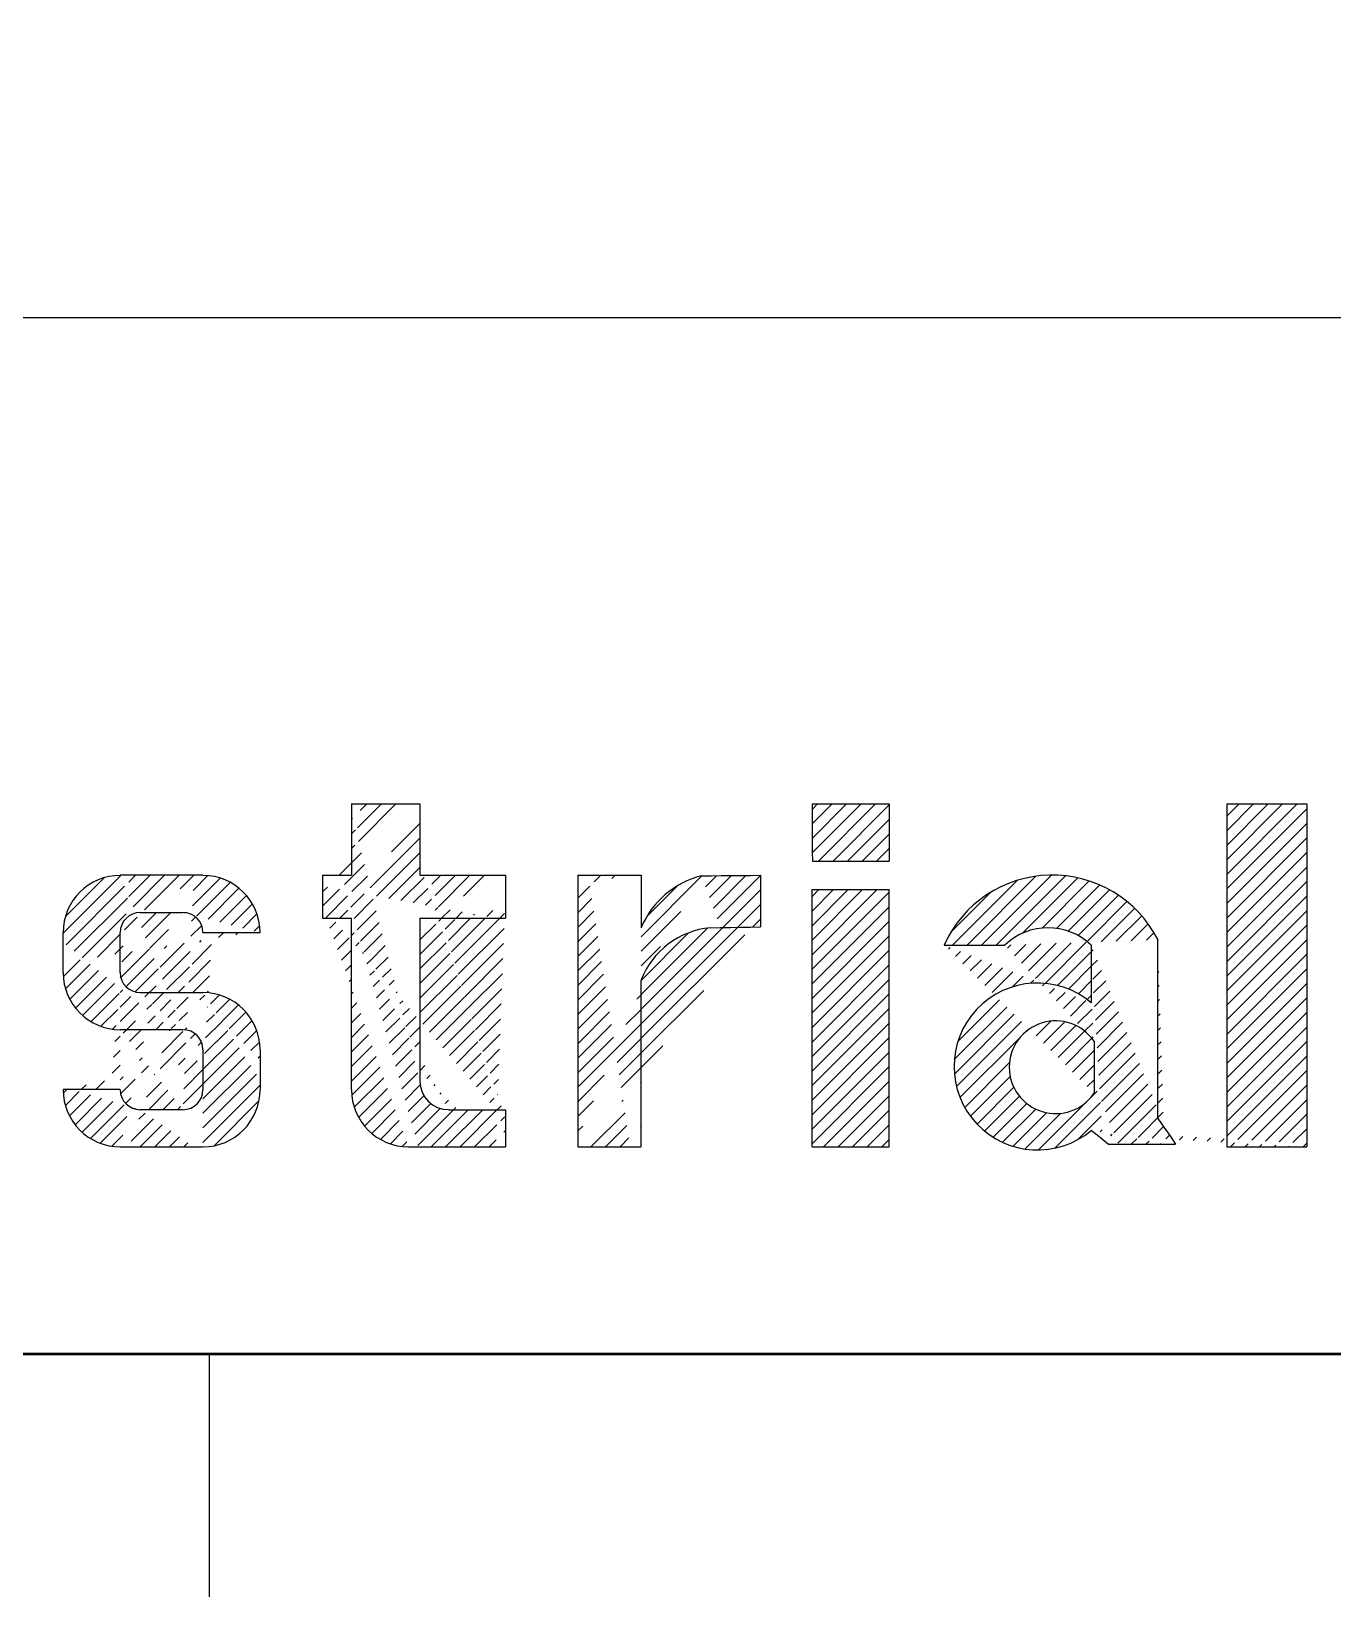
# Model space of a CAD drawing. Header units: millimetres. Extents: x 0 to 556, y 1 to 306.
# Drawn here: x 207.25 to 227.35, y 2.75 to 26.92 of the extents above; entities that cross this region are included whole.
import ezdxf
from ezdxf.enums import TextEntityAlignment as Align

# ---------------------------------------------------------------- set-up
doc = ezdxf.new("R2010")
doc.units = ezdxf.units.MM
doc.layers.add('LSIS LOGO', color=7, linetype='Continuous')
doc.layers.add('Sheet Line', color=3, linetype='Continuous')
doc.layers.add('Sheet Out Line', color=2, linetype='Continuous', lineweight=50)
doc.styles.add('WD_IEC', font='ISOCP2.shx', dxfattribs={"width": 1.1, "height": 2.4, "bigfont": 'whgtxt.shx'})
pattern_1 = [(45, (-164, -6.5), (-0.1122532, 0.1122532), [])]

# ---------------------------------------------------------------- blocks, each defined once
blk = doc.blocks.new('LSLOGO')
at = {"linetype": 'Continuous'}
h = blk.add_hatch(dxfattribs=at)
h.set_pattern_fill('ANSI31', color=256, scale=0.05, style=0)
h.set_pattern_definition(pattern_1)
edge = h.paths.add_edge_path()
edge.add_arc((49.696, 4.211), 0.441, 180, 270)
edge.add_line((48.198, 6.578), (48.198, 6.726))
edge.add_line((48.198, 6.432), (48.198, 6.578))
edge.add_line((48.198, 6.284), (48.198, 6.432))
edge.add_line((48.198, 6.138), (48.198, 6.284))
edge.add_line((48.198, 5.99), (48.198, 6.138))
edge.add_line((48.198, 5.844), (48.198, 5.99))
edge.add_line((48.198, 5.696), (48.198, 5.844))
edge.add_line((48.198, 5.549), (48.198, 5.696))
edge.add_line((48.198, 5.402), (48.198, 5.549))
edge.add_line((48.198, 5.255), (48.198, 5.402))
edge.add_line((48.198, 5.107), (48.198, 5.255))
edge.add_line((48.198, 4.961), (48.198, 5.107))
edge.add_line((48.198, 4.813), (48.198, 4.961))
edge.add_line((48.198, 4.667), (48.198, 4.813))
edge.add_line((48.198, 4.519), (48.198, 4.667))
edge.add_line((48.198, 4.373), (48.198, 4.519))
edge.add_line((48.198, 4.225), (48.198, 4.373))
edge.add_line((48.198, 4.079), (48.198, 4.225))
edge.add_arc((49.08, 4.078), 0.882, 180, 270)
edge.add_line((47.752, 6.891), (47.752, 6.726))
edge.add_line((47.752, 7.057), (47.752, 6.891))
edge.add_line((47.752, 7.221), (47.752, 7.057))
edge.add_line((47.752, 7.388), (47.752, 7.221))
edge.add_line((50.43, 6.726), (50.578, 6.726))
edge.add_line((50.284, 6.726), (50.43, 6.726))
edge.add_line((50.136, 6.726), (50.284, 6.726))
edge.add_line((49.99, 6.726), (50.136, 6.726))
edge.add_line((49.842, 6.726), (49.99, 6.726))
edge.add_line((49.696, 6.726), (49.842, 6.726))
edge.add_line((49.548, 6.726), (49.696, 6.726))
edge.add_line((49.402, 6.726), (49.548, 6.726))
edge.add_line((49.254, 6.726), (49.402, 6.726))
edge.add_line((50.43, 7.388), (50.578, 7.388))
edge.add_line((50.284, 7.388), (50.43, 7.388))
edge.add_line((50.136, 7.388), (50.284, 7.388))
edge.add_line((49.99, 7.388), (50.136, 7.388))
edge.add_line((49.842, 7.388), (49.99, 7.388))
edge.add_line((49.696, 7.388), (49.842, 7.388))
edge.add_line((49.548, 7.388), (49.696, 7.388))
edge.add_line((49.402, 7.388), (49.548, 7.388))
edge.add_line((49.254, 7.388), (49.402, 7.388))
edge.add_line((50.578, 3.34), (50.578, 3.196))
edge.add_line((50.578, 3.482), (50.578, 3.34))
edge.add_line((50.578, 3.625), (50.578, 3.482))
edge.add_line((50.578, 3.769), (50.578, 3.625))
edge.add_line((49.254, 7.545), (49.254, 7.388))
edge.add_line((49.254, 7.703), (49.254, 7.545))
edge.add_line((49.254, 7.86), (49.254, 7.703))
edge.add_line((49.254, 8.018), (49.254, 7.86))
edge.add_line((49.254, 8.176), (49.254, 8.018))
edge.add_line((49.254, 8.333), (49.254, 8.176))
edge.add_line((49.254, 8.491), (49.254, 8.333))
edge.add_line((48.049, 6.726), (48.198, 6.726))
edge.add_line((47.9, 6.726), (48.049, 6.726))
edge.add_line((47.752, 6.726), (47.9, 6.726))
edge.add_line((50.43, 3.769), (50.578, 3.769))
edge.add_line((50.284, 3.769), (50.43, 3.769))
edge.add_line((50.136, 3.769), (50.284, 3.769))
edge.add_line((49.99, 3.769), (50.136, 3.769))
edge.add_line((49.842, 3.769), (49.99, 3.769))
edge.add_line((49.696, 3.769), (49.842, 3.769))
edge.add_line((49.254, 4.359), (49.254, 4.211))
edge.add_line((49.254, 4.506), (49.254, 4.359))
edge.add_line((49.254, 4.654), (49.254, 4.506))
edge.add_line((49.254, 4.802), (49.254, 4.654))
edge.add_line((49.254, 4.95), (49.254, 4.802))
edge.add_line((49.254, 5.098), (49.254, 4.95))
edge.add_line((49.254, 5.247), (49.254, 5.098))
edge.add_line((49.254, 5.395), (49.254, 5.247))
edge.add_line((49.254, 5.542), (49.254, 5.395))
edge.add_line((49.254, 5.69), (49.254, 5.542))
edge.add_line((49.254, 5.838), (49.254, 5.69))
edge.add_line((49.254, 5.986), (49.254, 5.838))
edge.add_line((49.254, 6.133), (49.254, 5.986))
edge.add_line((49.254, 6.281), (49.254, 6.133))
edge.add_line((49.254, 6.429), (49.254, 6.281))
edge.add_line((49.254, 6.578), (49.254, 6.429))
edge.add_line((49.254, 6.726), (49.254, 6.578))
edge.add_line((50.578, 6.891), (50.578, 6.726))
edge.add_line((50.578, 7.057), (50.578, 6.891))
edge.add_line((50.578, 7.221), (50.578, 7.057))
edge.add_line((50.578, 7.388), (50.578, 7.221))
edge.add_line((50.429, 3.196), (50.578, 3.196))
edge.add_line((50.278, 3.196), (50.429, 3.196))
edge.add_line((50.129, 3.196), (50.278, 3.196))
edge.add_line((49.979, 3.196), (50.129, 3.196))
edge.add_line((49.829, 3.196), (49.979, 3.196))
edge.add_line((49.68, 3.196), (49.829, 3.196))
edge.add_line((49.53, 3.196), (49.68, 3.196))
edge.add_line((49.38, 3.196), (49.53, 3.196))
edge.add_line((49.23, 3.196), (49.38, 3.196))
edge.add_line((49.081, 3.196), (49.23, 3.196))
edge.add_line((48.049, 7.388), (48.198, 7.388))
edge.add_line((47.9, 7.388), (48.049, 7.388))
edge.add_line((47.752, 7.388), (47.9, 7.388))
edge.add_line((49.103, 8.491), (49.254, 8.491))
edge.add_line((48.953, 8.491), (49.103, 8.491))
edge.add_line((48.802, 8.491), (48.953, 8.491))
edge.add_line((48.65, 8.491), (48.802, 8.491))
edge.add_line((48.499, 8.491), (48.65, 8.491))
edge.add_line((48.349, 8.491), (48.499, 8.491))
edge.add_line((48.198, 8.491), (48.349, 8.491))
edge.add_line((48.198, 7.545), (48.198, 7.388))
edge.add_line((48.198, 7.703), (48.198, 7.545))
edge.add_line((48.198, 7.86), (48.198, 7.703))
edge.add_line((48.198, 8.018), (48.198, 7.86))
edge.add_line((48.198, 8.176), (48.198, 8.018))
edge.add_line((48.198, 8.333), (48.198, 8.176))
edge.add_line((48.198, 8.491), (48.198, 8.333))
h = blk.add_hatch(dxfattribs=at)
h.set_pattern_fill('ANSI31', color=256, scale=0.05, style=0)
h.set_pattern_definition(pattern_1)
h.paths.add_polyline_path([(56.354, 7.608), (56.502, 7.608), (56.502, 7.755), (56.502, 7.903), (56.502, 8.049), (56.502, 8.197), (56.502, 8.343), (56.502, 8.491), (56.354, 8.491), (56.205, 8.491), (56.056, 8.491), (55.907, 8.491), (55.758, 8.491), (55.608, 8.491), (55.461, 8.491), (55.311, 8.491), (55.311, 8.343), (55.311, 8.194), (55.311, 8.046), (55.311, 7.898), (55.311, 7.749), (55.317, 7.608), (55.466, 7.608), (55.614, 7.608), (55.762, 7.608), (55.91, 7.608), (56.059, 7.608), (56.207, 7.608)])
h = blk.add_hatch(dxfattribs=at)
h.set_pattern_fill('ANSI31', color=256, scale=0.05, style=0)
h.set_pattern_definition(pattern_1)
edge = h.paths.add_edge_path(flags=16)
edge.add_line((62.898, 3.196), (62.951, 3.25))
h.paths.add_polyline_path([(62.798, 3.196), (62.951, 3.196), (62.951, 3.338), (62.951, 3.482), (62.951, 3.625), (62.951, 3.768), (62.951, 3.911), (62.951, 4.055), (62.951, 4.197), (62.951, 4.34), (62.951, 4.484), (62.951, 4.627), (62.951, 4.77), (62.951, 4.913), (62.951, 5.055), (62.951, 5.199), (62.951, 5.342), (62.951, 5.486), (62.951, 5.628), (62.951, 5.772), (62.951, 5.914), (62.951, 6.057), (62.951, 6.201), (62.951, 6.345), (62.951, 6.487), (62.951, 6.63), (62.951, 6.774), (62.951, 6.916), (62.951, 7.06), (62.951, 7.203), (62.951, 7.345), (62.951, 7.489), (62.951, 7.632), (62.951, 7.775), (62.951, 7.918), (62.951, 8.062), (62.951, 8.204), (62.951, 8.347), (62.951, 8.491), (62.798, 8.491), (62.643, 8.491), (62.488, 8.491), (62.333, 8.491), (62.18, 8.491), (62.025, 8.491), (61.87, 8.491), (61.715, 8.491), (61.715, 8.347), (61.715, 8.204), (61.715, 8.062), (61.715, 7.918), (61.715, 7.775), (61.715, 7.632), (61.715, 7.489), (61.715, 7.345), (61.715, 7.203), (61.715, 7.06), (61.715, 6.916), (61.715, 6.774), (61.715, 6.63), (61.715, 6.487), (61.715, 6.345), (61.715, 6.201), (61.715, 6.057), (61.715, 5.914), (61.715, 5.772), (61.715, 5.628), (61.715, 5.486), (61.715, 5.342), (61.715, 5.199), (61.715, 5.055), (61.715, 4.913), (61.715, 4.77), (61.715, 4.627), (61.715, 4.484), (61.715, 4.34), (61.715, 4.197), (61.715, 4.055), (61.715, 3.911), (61.715, 3.768), (61.715, 3.625), (61.715, 3.482), (61.715, 3.338), (61.715, 3.196), (61.87, 3.196), (62.025, 3.196), (62.18, 3.196), (62.333, 3.196), (62.488, 3.196), (62.643, 3.196)])
edge = h.paths.add_edge_path()
edge.add_line((58.131, 6.311), (58.287, 6.311))
edge.add_line((57.974, 6.311), (58.131, 6.311))
edge.add_line((57.818, 6.311), (57.974, 6.311))
edge.add_line((57.662, 6.311), (57.818, 6.311))
edge.add_line((57.506, 6.311), (57.662, 6.311))
edge.add_line((57.351, 6.311), (57.506, 6.311))
edge.add_arc((59.022, 5.559), 1.833, 27.0284, 155.7724)
edge.add_arc((58.793, 4.436), 1.289, 49.8741, 310.1258)
edge.add_line((60.778, 3.235), (60.926, 3.235))
edge.add_line((60.63, 3.235), (60.778, 3.235))
edge.add_line((60.483, 3.235), (60.63, 3.235))
edge.add_line((60.335, 3.235), (60.483, 3.235))
edge.add_line((60.187, 3.235), (60.335, 3.235))
edge.add_line((60.039, 3.235), (60.187, 3.235))
edge.add_line((59.891, 3.235), (60.039, 3.235))
edge.add_line((59.666, 4.184), (59.666, 4.024))
edge.add_line((59.666, 4.345), (59.666, 4.184))
edge.add_line((59.666, 4.505), (59.666, 4.345))
edge.add_line((59.666, 4.665), (59.666, 4.505))
edge.add_line((59.666, 4.826), (59.666, 4.665))
edge.add_line((59.624, 5.569), (59.624, 5.421))
edge.add_line((59.624, 5.717), (59.624, 5.569))
edge.add_line((59.624, 5.866), (59.624, 5.717))
edge.add_line((59.624, 6.014), (59.624, 5.866))
edge.add_line((59.624, 6.163), (59.624, 6.014))
edge.add_line((59.624, 6.311), (59.624, 6.163))
edge.add_line((59.801, 3.307), (59.891, 3.235))
edge.add_line((59.713, 3.379), (59.801, 3.307))
edge.add_line((59.624, 3.451), (59.713, 3.379))
edge.add_line((62.898, 3.196), (62.951, 3.25))
edge.add_line((60.836, 3.369), (60.926, 3.235))
edge.add_line((60.744, 3.501), (60.836, 3.369))
edge.add_line((60.654, 3.634), (60.744, 3.501))
edge.add_line((60.654, 6.246), (60.654, 6.392))
edge.add_line((60.654, 6.101), (60.654, 6.246))
edge.add_line((60.654, 5.956), (60.654, 6.101))
edge.add_line((60.654, 5.811), (60.654, 5.956))
edge.add_line((60.654, 5.666), (60.654, 5.811))
edge.add_line((60.654, 5.521), (60.654, 5.666))
edge.add_line((60.654, 5.376), (60.654, 5.521))
edge.add_line((60.654, 5.23), (60.654, 5.376))
edge.add_line((60.654, 5.085), (60.654, 5.23))
edge.add_line((60.654, 4.94), (60.654, 5.085))
edge.add_line((60.654, 4.795), (60.654, 4.94))
edge.add_line((60.654, 4.65), (60.654, 4.795))
edge.add_line((60.654, 4.505), (60.654, 4.65))
edge.add_line((60.654, 4.36), (60.654, 4.505))
edge.add_line((60.654, 4.215), (60.654, 4.36))
edge.add_line((60.654, 4.069), (60.654, 4.215))
edge.add_line((60.654, 3.924), (60.654, 4.069))
edge.add_line((60.654, 3.779), (60.654, 3.924))
edge.add_line((60.654, 3.634), (60.654, 3.779))
edge.add_arc((58.955, 5.609), 0.969, 46.3966, 133.6037)
edge.add_arc((59.073, 4.425), 0.716, 34.0739, 325.9259)
h = blk.add_hatch(dxfattribs=at)
h.set_pattern_fill('ANSI31', color=256, scale=0.05, style=0)
h.set_pattern_definition(pattern_1)
edge = h.paths.add_edge_path()
edge.add_line((45.1, 3.769), (44.936, 3.769))
edge.add_line((45.265, 3.769), (45.1, 3.769))
edge.add_line((45.43, 3.769), (45.265, 3.769))
edge.add_line((45.594, 3.769), (45.43, 3.769))
edge.add_line((45.762, 3.196), (45.904, 3.196))
edge.add_line((45.62, 3.196), (45.762, 3.196))
edge.add_line((45.478, 3.196), (45.62, 3.196))
edge.add_line((45.335, 3.196), (45.478, 3.196))
edge.add_line((45.195, 3.196), (45.335, 3.196))
edge.add_line((45.052, 3.196), (45.195, 3.196))
edge.add_line((44.91, 3.196), (45.052, 3.196))
edge.add_line((44.768, 3.196), (44.91, 3.196))
edge.add_line((44.626, 3.196), (44.768, 3.196))
edge.add_arc((45.595, 6.505), 0.309, 0, 90)
edge.add_arc((45.904, 6.505), 0.882, 0, 90)
edge.add_arc((44.935, 6.505), 0.309, 90, 180)
edge.add_arc((44.935, 5.887), 0.309, 180, 270)
edge.add_arc((45.595, 4.696), 0.309, 0, 90)
edge.add_arc((44.627, 6.505), 0.882, 90, 180)
edge.add_arc((44.627, 5.887), 0.882, 180, 270)
edge.add_arc((45.595, 4.078), 0.309, 270, 360)
edge.add_arc((45.904, 4.078), 0.882, 270, 360)
edge.add_arc((45.904, 4.696), 0.882, 0, 90)
edge.add_line((46.786, 4.232), (46.786, 4.079))
edge.add_line((46.786, 4.387), (46.786, 4.232))
edge.add_line((46.786, 4.542), (46.786, 4.387))
edge.add_line((46.786, 4.696), (46.786, 4.542))
edge.add_line((45.742, 5.579), (45.904, 5.579))
edge.add_line((45.58, 5.579), (45.742, 5.579))
edge.add_line((45.42, 5.579), (45.58, 5.579))
edge.add_line((45.258, 5.579), (45.42, 5.579))
edge.add_line((45.098, 5.579), (45.258, 5.579))
edge.add_line((44.936, 5.579), (45.098, 5.579))
edge.add_line((44.788, 5.005), (44.626, 5.005))
edge.add_line((44.95, 5.005), (44.788, 5.005))
edge.add_line((45.11, 5.005), (44.95, 5.005))
edge.add_line((45.272, 5.005), (45.11, 5.005))
edge.add_line((45.434, 5.005), (45.272, 5.005))
edge.add_line((45.594, 5.005), (45.434, 5.005))
edge.add_line((43.744, 6.35), (43.744, 6.505))
edge.add_line((43.744, 6.195), (43.744, 6.35))
edge.add_line((43.744, 6.042), (43.744, 6.195))
edge.add_line((43.744, 5.887), (43.744, 6.042))
edge.add_line((46.639, 6.505), (46.786, 6.505))
edge.add_line((46.492, 6.505), (46.639, 6.505))
edge.add_line((46.345, 6.505), (46.492, 6.505))
edge.add_line((46.198, 6.505), (46.345, 6.505))
edge.add_line((46.05, 6.505), (46.198, 6.505))
edge.add_line((45.904, 6.505), (46.05, 6.505))
edge.add_line((45.904, 4.232), (45.904, 4.079))
edge.add_line((45.904, 4.387), (45.904, 4.232))
edge.add_line((45.904, 4.542), (45.904, 4.387))
edge.add_line((45.904, 4.696), (45.904, 4.542))
edge.add_arc((44.627, 4.078), 0.882, 180, 270)
edge.add_line((45.43, 6.813), (45.594, 6.813))
edge.add_line((45.265, 6.813), (45.43, 6.813))
edge.add_line((45.1, 6.813), (45.265, 6.813))
edge.add_line((44.936, 6.813), (45.1, 6.813))
edge.add_line((44.626, 6.35), (44.626, 6.505))
edge.add_line((44.626, 6.195), (44.626, 6.35))
edge.add_line((44.626, 6.042), (44.626, 6.195))
edge.add_line((44.626, 5.887), (44.626, 6.042))
edge.add_arc((44.935, 4.078), 0.309, 180, 270)
edge.add_line((43.891, 4.079), (43.744, 4.079))
edge.add_line((44.038, 4.079), (43.891, 4.079))
edge.add_line((44.185, 4.079), (44.038, 4.079))
edge.add_line((44.332, 4.079), (44.185, 4.079))
edge.add_line((44.48, 4.079), (44.332, 4.079))
edge.add_line((44.626, 4.079), (44.48, 4.079))
edge.add_line((44.768, 7.388), (44.626, 7.388))
edge.add_line((44.91, 7.388), (44.768, 7.388))
edge.add_line((45.052, 7.388), (44.91, 7.388))
edge.add_line((45.195, 7.388), (45.052, 7.388))
edge.add_line((45.335, 7.388), (45.195, 7.388))
edge.add_line((45.478, 7.388), (45.335, 7.388))
edge.add_line((45.62, 7.388), (45.478, 7.388))
edge.add_line((45.762, 7.388), (45.62, 7.388))
edge.add_line((45.904, 7.388), (45.762, 7.388))
h = blk.add_hatch(dxfattribs=at)
h.set_pattern_fill('ANSI31', color=256, scale=0.05, style=0)
h.set_pattern_definition(pattern_1)
edge = h.paths.add_edge_path()
edge.add_line((54.515, 6.751), (54.515, 6.592))
edge.add_line((54.515, 6.91), (54.515, 6.751))
edge.add_line((54.515, 7.069), (54.515, 6.91))
edge.add_line((54.515, 7.228), (54.515, 7.069))
edge.add_line((54.515, 7.388), (54.515, 7.228))
edge.add_arc((53.864, 5.299), 1.286, 95.541, 158.1987)
edge.add_arc((53.941, 6.044), 1.378, 104.0364, 157.1662)
edge.add_line((52.671, 6.74), (52.671, 6.578))
edge.add_line((52.671, 6.902), (52.671, 6.74))
edge.add_line((52.671, 7.064), (52.671, 6.902))
edge.add_line((52.671, 7.226), (52.671, 7.064))
edge.add_line((52.671, 7.388), (52.671, 7.226))
edge.add_line((52.667, 3.338), (52.667, 3.196))
edge.add_line((52.667, 3.482), (52.667, 3.338))
edge.add_line((52.667, 3.624), (52.667, 3.482))
edge.add_line((52.667, 3.766), (52.667, 3.624))
edge.add_line((52.667, 3.91), (52.667, 3.766))
edge.add_line((52.667, 4.053), (52.667, 3.91))
edge.add_line((52.667, 4.195), (52.667, 4.053))
edge.add_line((52.667, 4.338), (52.667, 4.195))
edge.add_line((52.667, 4.481), (52.667, 4.338))
edge.add_line((52.667, 4.623), (52.667, 4.481))
edge.add_line((52.667, 4.767), (52.667, 4.623))
edge.add_line((52.667, 4.909), (52.667, 4.767))
edge.add_line((52.667, 5.053), (52.667, 4.909))
edge.add_line((52.667, 5.195), (52.667, 5.053))
edge.add_line((52.667, 5.338), (52.667, 5.195))
edge.add_line((52.667, 5.48), (52.667, 5.338))
edge.add_line((52.667, 5.624), (52.667, 5.48))
edge.add_line((52.667, 5.766), (52.667, 5.624))
edge.add_line((51.693, 3.34), (51.693, 3.196))
edge.add_line((51.693, 3.485), (51.693, 3.34))
edge.add_line((51.693, 3.63), (51.693, 3.485))
edge.add_line((51.693, 3.775), (51.693, 3.63))
edge.add_line((51.693, 3.918), (51.693, 3.775))
edge.add_line((51.693, 4.063), (51.693, 3.918))
edge.add_line((51.693, 4.208), (51.693, 4.063))
edge.add_line((51.693, 4.352), (51.693, 4.208))
edge.add_line((51.693, 4.497), (51.693, 4.352))
edge.add_line((51.693, 4.642), (51.693, 4.497))
edge.add_line((51.693, 4.785), (51.693, 4.642))
edge.add_line((51.693, 4.93), (51.693, 4.785))
edge.add_line((51.693, 5.075), (51.693, 4.93))
edge.add_line((51.693, 5.219), (51.693, 5.075))
edge.add_line((51.693, 5.364), (51.693, 5.219))
edge.add_line((51.693, 5.509), (51.693, 5.364))
edge.add_line((51.693, 5.654), (51.693, 5.509))
edge.add_line((51.693, 5.797), (51.693, 5.654))
edge.add_line((51.693, 5.942), (51.693, 5.797))
edge.add_line((51.693, 6.087), (51.693, 5.942))
edge.add_line((51.693, 6.231), (51.693, 6.087))
edge.add_line((51.693, 6.376), (51.693, 6.231))
edge.add_line((51.693, 6.521), (51.693, 6.376))
edge.add_line((51.693, 6.665), (51.693, 6.521))
edge.add_line((51.693, 6.809), (51.693, 6.665))
edge.add_line((51.693, 6.954), (51.693, 6.809))
edge.add_line((51.693, 7.099), (51.693, 6.954))
edge.add_line((51.693, 7.243), (51.693, 7.099))
edge.add_line((51.693, 7.388), (51.693, 7.243))
edge.add_line((52.508, 7.388), (52.671, 7.388))
edge.add_line((52.345, 7.388), (52.508, 7.388))
edge.add_line((52.181, 7.388), (52.345, 7.388))
edge.add_line((52.019, 7.388), (52.181, 7.388))
edge.add_line((51.856, 7.388), (52.019, 7.388))
edge.add_line((51.693, 7.388), (51.856, 7.388))
edge.add_line((52.504, 3.196), (52.667, 3.196))
edge.add_line((52.342, 3.196), (52.504, 3.196))
edge.add_line((52.18, 3.196), (52.342, 3.196))
edge.add_line((52.018, 3.196), (52.18, 3.196))
edge.add_line((51.855, 3.196), (52.018, 3.196))
edge.add_line((51.693, 3.196), (51.855, 3.196))
edge.add_line((54.363, 7.386), (54.515, 7.388))
edge.add_line((54.212, 7.385), (54.363, 7.386))
edge.add_line((54.06, 7.385), (54.212, 7.385))
edge.add_line((53.91, 7.383), (54.06, 7.385))
edge.add_line((53.758, 7.382), (53.91, 7.383))
edge.add_line((53.607, 7.38), (53.758, 7.382))
edge.add_line((54.36, 6.589), (54.515, 6.592))
edge.add_line((54.205, 6.587), (54.36, 6.589))
edge.add_line((54.05, 6.584), (54.205, 6.587))
edge.add_line((53.896, 6.581), (54.05, 6.584))
edge.add_line((53.741, 6.578), (53.896, 6.581))
h = blk.add_hatch(dxfattribs=at)
h.set_pattern_fill('ANSI31', color=256, scale=0.05, style=0)
h.set_pattern_definition(pattern_1)
h.paths.add_polyline_path([(56.502, 7.024), (56.502, 7.167), (56.354, 7.167), (56.205, 7.167), (56.056, 7.167), (55.907, 7.167), (55.758, 7.167), (55.608, 7.167), (55.461, 7.167), (55.311, 7.167), (55.311, 7.024), (55.311, 6.884), (55.311, 6.741), (55.311, 6.599), (55.311, 6.457), (55.311, 6.316), (55.311, 6.174), (55.311, 6.032), (55.311, 5.89), (55.311, 5.748), (55.311, 5.607), (55.311, 5.465), (55.311, 5.323), (55.311, 5.182), (55.311, 5.04), (55.311, 4.898), (55.311, 4.756), (55.311, 4.613), (55.311, 4.473), (55.311, 4.33), (55.311, 4.188), (55.311, 4.046), (55.311, 3.904), (55.311, 3.763), (55.311, 3.621), (55.311, 3.479), (55.311, 3.338), (55.311, 3.196), (55.461, 3.196), (55.608, 3.196), (55.758, 3.196), (55.907, 3.196), (56.056, 3.196), (56.205, 3.196), (56.354, 3.196), (56.502, 3.196), (56.502, 3.338), (56.502, 3.479), (56.502, 3.621), (56.502, 3.763), (56.502, 3.904), (56.502, 4.046), (56.502, 4.188), (56.502, 4.33), (56.502, 4.473), (56.502, 4.613), (56.502, 4.756), (56.502, 4.898), (56.502, 5.04), (56.502, 5.182), (56.502, 5.323), (56.502, 5.465), (56.502, 5.607), (56.502, 5.748), (56.502, 5.89), (56.502, 6.032), (56.502, 6.174), (56.502, 6.316), (56.502, 6.457), (56.502, 6.599), (56.502, 6.741), (56.502, 6.884)])
for p, q in [((48.198, 8.491), (48.198, 8.333)), ((48.198, 8.491), (48.349, 8.491)), ((48.349, 8.491), (48.499, 8.491)), ((48.499, 8.491), (48.65, 8.491)), ((48.65, 8.491), (48.802, 8.491)), ((48.802, 8.491), (48.953, 8.491)), ((48.953, 8.491), (49.103, 8.491)), ((49.103, 8.491), (49.254, 8.491)), ((49.254, 8.491), (49.254, 8.333)), ((55.311, 8.491), (55.461, 8.491)), ((55.311, 8.491), (55.311, 8.343)), ((55.461, 8.491), (55.608, 8.491)), ((55.608, 8.491), (55.758, 8.491)), ((55.758, 8.491), (55.907, 8.491)), ((55.907, 8.491), (56.056, 8.491)), ((56.056, 8.491), (56.205, 8.491)), ((56.205, 8.491), (56.354, 8.491)), ((56.354, 8.491), (56.502, 8.491)), ((56.502, 8.491), (56.502, 8.343)), ((61.715, 8.491), (61.87, 8.491)), ((61.715, 8.491), (61.715, 8.347)), ((61.87, 8.491), (62.025, 8.491)), ((62.025, 8.491), (62.18, 8.491)), ((62.18, 8.491), (62.333, 8.491)), ((62.333, 8.491), (62.488, 8.491)), ((62.488, 8.491), (62.643, 8.491)), ((62.643, 8.491), (62.798, 8.491)), ((62.798, 8.491), (62.951, 8.491)), ((62.951, 8.491), (62.951, 8.347)), ((48.198, 8.333), (48.198, 8.176)), ((49.254, 8.333), (49.254, 8.176)), ((55.311, 8.343), (55.311, 8.194)), ((56.502, 8.343), (56.502, 8.197)), ((61.715, 8.347), (61.715, 8.204)), ((62.951, 8.347), (62.951, 8.204)), ((48.198, 8.176), (48.198, 8.018)), ((48.198, 8.018), (48.198, 7.86)), ((49.254, 8.176), (49.254, 8.018)), ((49.254, 8.018), (49.254, 7.86)), ((55.311, 8.194), (55.311, 8.046)), ((55.311, 8.046), (55.311, 7.898)), ((56.502, 8.197), (56.502, 8.049)), ((56.502, 8.049), (56.502, 7.903)), ((61.715, 8.204), (61.715, 8.062)), ((61.715, 8.062), (61.715, 7.918)), ((62.951, 8.204), (62.951, 8.062)), ((62.951, 8.062), (62.951, 7.918)), ((48.198, 7.86), (48.198, 7.703)), ((49.254, 7.86), (49.254, 7.703)), ((55.311, 7.898), (55.311, 7.749)), ((55.311, 7.749), (55.317, 7.608)), ((56.502, 7.903), (56.502, 7.755)), ((56.502, 7.755), (56.502, 7.608)), ((61.715, 7.918), (61.715, 7.775)), ((61.715, 7.775), (61.715, 7.632)), ((62.951, 7.918), (62.951, 7.775)), ((62.951, 7.775), (62.951, 7.632)), ((48.198, 7.703), (48.198, 7.545)), ((48.198, 7.545), (48.198, 7.388)), ((49.254, 7.703), (49.254, 7.545)), ((49.254, 7.545), (49.254, 7.388)), ((55.317, 7.608), (55.466, 7.608)), ((55.466, 7.608), (55.614, 7.608)), ((55.614, 7.608), (55.762, 7.608)), ((55.762, 7.608), (55.91, 7.608)), ((55.91, 7.608), (56.059, 7.608)), ((56.059, 7.608), (56.207, 7.608)), ((56.207, 7.608), (56.354, 7.608)), ((56.354, 7.608), (56.502, 7.608)), ((61.715, 7.632), (61.715, 7.489)), ((62.951, 7.632), (62.951, 7.489)), ((44.768, 7.388), (44.626, 7.388)), ((44.91, 7.388), (44.768, 7.388)), ((45.052, 7.388), (44.91, 7.388)), ((45.195, 7.388), (45.052, 7.388)), ((45.335, 7.388), (45.195, 7.388)), ((45.478, 7.388), (45.335, 7.388)), ((45.62, 7.388), (45.478, 7.388)), ((45.762, 7.388), (45.62, 7.388)), ((45.904, 7.388), (45.762, 7.388)), ((47.752, 7.388), (47.9, 7.388)), ((47.752, 7.388), (47.752, 7.221)), ((47.9, 7.388), (48.049, 7.388)), ((48.049, 7.388), (48.198, 7.388)), ((49.254, 7.388), (49.402, 7.388)), ((49.402, 7.388), (49.548, 7.388)), ((49.548, 7.388), (49.696, 7.388)), ((49.696, 7.388), (49.842, 7.388)), ((49.842, 7.388), (49.99, 7.388)), ((49.99, 7.388), (50.136, 7.388)), ((50.136, 7.388), (50.284, 7.388)), ((50.284, 7.388), (50.43, 7.388)), ((50.43, 7.388), (50.578, 7.388)), ((50.578, 7.388), (50.578, 7.221)), ((51.693, 7.388), (51.856, 7.388)), ((51.693, 7.388), (51.693, 7.243)), ((51.856, 7.388), (52.019, 7.388)), ((52.019, 7.388), (52.181, 7.388)), ((52.181, 7.388), (52.345, 7.388)), ((52.345, 7.388), (52.508, 7.388)), ((52.508, 7.388), (52.671, 7.388)), ((52.671, 7.388), (52.671, 7.226)), ((53.607, 7.38), (53.758, 7.382)), ((53.758, 7.382), (53.91, 7.383)), ((53.91, 7.383), (54.06, 7.385)), ((54.06, 7.385), (54.212, 7.385)), ((54.212, 7.385), (54.363, 7.386)), ((54.363, 7.386), (54.515, 7.388)), ((54.515, 7.388), (54.515, 7.228)), ((61.715, 7.489), (61.715, 7.345)), ((61.715, 7.345), (61.715, 7.203)), ((62.951, 7.489), (62.951, 7.345)), ((62.951, 7.345), (62.951, 7.203)), ((47.752, 7.221), (47.752, 7.057)), ((47.752, 7.057), (47.752, 6.891)), ((50.578, 7.221), (50.578, 7.057)), ((50.578, 7.057), (50.578, 6.891)), ((51.693, 7.243), (51.693, 7.099)), ((51.693, 7.099), (51.693, 6.954)), ((52.671, 7.226), (52.671, 7.064)), ((52.671, 7.064), (52.671, 6.902)), ((54.515, 7.228), (54.515, 7.069)), ((54.515, 7.069), (54.515, 6.91)), ((55.311, 7.167), (55.461, 7.167)), ((55.311, 7.024), (55.311, 7.167)), ((55.311, 6.884), (55.311, 7.024)), ((55.461, 7.167), (55.608, 7.167)), ((55.608, 7.167), (55.758, 7.167)), ((55.758, 7.167), (55.907, 7.167)), ((55.907, 7.167), (56.056, 7.167)), ((56.056, 7.167), (56.205, 7.167)), ((56.205, 7.167), (56.354, 7.167)), ((56.354, 7.167), (56.502, 7.167)), ((56.502, 7.024), (56.502, 7.167)), ((56.502, 6.884), (56.502, 7.024)), ((61.715, 7.203), (61.715, 7.06)), ((61.715, 7.06), (61.715, 6.916)), ((62.951, 7.203), (62.951, 7.06)), ((62.951, 7.06), (62.951, 6.916)), ((44.936, 6.813), (45.1, 6.813)), ((45.1, 6.813), (45.265, 6.813)), ((45.265, 6.813), (45.43, 6.813)), ((45.43, 6.813), (45.594, 6.813)), ((47.752, 6.891), (47.752, 6.726)), ((50.578, 6.891), (50.578, 6.726)), ((51.693, 6.954), (51.693, 6.809)), ((51.693, 6.809), (51.693, 6.665)), ((52.671, 6.902), (52.671, 6.74)), ((54.515, 6.91), (54.515, 6.751)), ((55.311, 6.741), (55.311, 6.884)), ((56.502, 6.741), (56.502, 6.884)), ((61.715, 6.916), (61.715, 6.774)), ((61.715, 6.774), (61.715, 6.63)), ((62.951, 6.916), (62.951, 6.774)), ((62.951, 6.774), (62.951, 6.63)), ((47.752, 6.726), (47.9, 6.726)), ((47.9, 6.726), (48.049, 6.726)), ((48.049, 6.726), (48.198, 6.726)), ((48.198, 6.578), (48.198, 6.726)), ((48.198, 6.432), (48.198, 6.578)), ((49.254, 6.726), (49.254, 6.578)), ((49.254, 6.726), (49.402, 6.726)), ((49.254, 6.578), (49.254, 6.429)), ((49.402, 6.726), (49.548, 6.726)), ((49.548, 6.726), (49.696, 6.726)), ((49.696, 6.726), (49.842, 6.726)), ((49.842, 6.726), (49.99, 6.726)), ((49.99, 6.726), (50.136, 6.726)), ((50.136, 6.726), (50.284, 6.726)), ((50.284, 6.726), (50.43, 6.726)), ((50.43, 6.726), (50.578, 6.726)), ((51.693, 6.665), (51.693, 6.521)), ((52.671, 6.74), (52.671, 6.578)), ((53.741, 6.578), (53.896, 6.581)), ((53.896, 6.581), (54.05, 6.584)), ((54.05, 6.584), (54.205, 6.587)), ((54.205, 6.587), (54.36, 6.589)), ((54.36, 6.589), (54.515, 6.592)), ((54.515, 6.751), (54.515, 6.592)), ((55.311, 6.599), (55.311, 6.741)), ((55.311, 6.457), (55.311, 6.599)), ((56.502, 6.599), (56.502, 6.741)), ((56.502, 6.457), (56.502, 6.599)), ((61.715, 6.63), (61.715, 6.487)), ((62.951, 6.63), (62.951, 6.487)), ((43.744, 6.35), (43.744, 6.505)), ((43.744, 6.195), (43.744, 6.35)), ((44.626, 6.35), (44.626, 6.505)), ((44.626, 6.195), (44.626, 6.35)), ((45.904, 6.505), (46.05, 6.505)), ((46.05, 6.505), (46.198, 6.505)), ((46.198, 6.505), (46.345, 6.505)), ((46.345, 6.505), (46.492, 6.505)), ((46.492, 6.505), (46.639, 6.505)), ((46.639, 6.505), (46.786, 6.505)), ((48.198, 6.284), (48.198, 6.432)), ((49.254, 6.429), (49.254, 6.281)), ((51.693, 6.521), (51.693, 6.376)), ((51.693, 6.376), (51.693, 6.231)), ((55.311, 6.316), (55.311, 6.457)), ((55.311, 6.174), (55.311, 6.316)), ((56.502, 6.316), (56.502, 6.457)), ((56.502, 6.174), (56.502, 6.316)), ((57.351, 6.311), (57.506, 6.311)), ((57.506, 6.311), (57.662, 6.311)), ((57.662, 6.311), (57.818, 6.311)), ((57.818, 6.311), (57.974, 6.311)), ((57.974, 6.311), (58.131, 6.311)), ((58.131, 6.311), (58.287, 6.311)), ((59.624, 6.311), (59.624, 6.163)), ((60.654, 6.246), (60.654, 6.392)), ((61.715, 6.487), (61.715, 6.345)), ((61.715, 6.345), (61.715, 6.201)), ((62.951, 6.487), (62.951, 6.345)), ((62.951, 6.345), (62.951, 6.201)), ((43.744, 6.042), (43.744, 6.195)), ((44.626, 6.042), (44.626, 6.195)), ((48.198, 6.138), (48.198, 6.284)), ((48.198, 5.99), (48.198, 6.138)), ((49.254, 6.281), (49.254, 6.133)), ((49.254, 6.133), (49.254, 5.986)), ((51.693, 6.231), (51.693, 6.087)), ((51.693, 6.087), (51.693, 5.942)), ((55.311, 6.032), (55.311, 6.174)), ((56.502, 6.032), (56.502, 6.174)), ((59.624, 6.163), (59.624, 6.014)), ((60.654, 6.101), (60.654, 6.246)), ((60.654, 5.956), (60.654, 6.101)), ((61.715, 6.201), (61.715, 6.057)), ((61.715, 6.057), (61.715, 5.914)), ((62.951, 6.201), (62.951, 6.057)), ((62.951, 6.057), (62.951, 5.914)), ((43.744, 5.887), (43.744, 6.042)), ((44.626, 5.887), (44.626, 6.042)), ((48.198, 5.844), (48.198, 5.99)), ((48.198, 5.696), (48.198, 5.844)), ((49.254, 5.986), (49.254, 5.838)), ((49.254, 5.838), (49.254, 5.69)), ((51.693, 5.942), (51.693, 5.797)), ((55.311, 5.89), (55.311, 6.032)), ((55.311, 5.748), (55.311, 5.89)), ((56.502, 5.89), (56.502, 6.032)), ((56.502, 5.748), (56.502, 5.89)), ((59.624, 6.014), (59.624, 5.866)), ((59.624, 5.866), (59.624, 5.717)), ((60.654, 5.811), (60.654, 5.956)), ((60.654, 5.666), (60.654, 5.811)), ((61.715, 5.914), (61.715, 5.772)), ((62.951, 5.914), (62.951, 5.772)), ((44.936, 5.579), (45.098, 5.579)), ((45.098, 5.579), (45.258, 5.579)), ((45.258, 5.579), (45.42, 5.579)), ((45.42, 5.579), (45.58, 5.579)), ((45.58, 5.579), (45.742, 5.579)), ((45.742, 5.579), (45.904, 5.579)), ((48.198, 5.549), (48.198, 5.696)), ((49.254, 5.69), (49.254, 5.542)), ((51.693, 5.797), (51.693, 5.654)), ((51.693, 5.654), (51.693, 5.509)), ((52.667, 5.766), (52.667, 5.624)), ((52.667, 5.624), (52.667, 5.48)), ((55.311, 5.607), (55.311, 5.748)), ((55.311, 5.465), (55.311, 5.607)), ((56.502, 5.607), (56.502, 5.748)), ((56.502, 5.465), (56.502, 5.607)), ((59.624, 5.717), (59.624, 5.569)), ((59.624, 5.569), (59.624, 5.421)), ((60.654, 5.521), (60.654, 5.666)), ((61.715, 5.772), (61.715, 5.628)), ((61.715, 5.628), (61.715, 5.486)), ((62.951, 5.772), (62.951, 5.628)), ((62.951, 5.628), (62.951, 5.486)), ((48.198, 5.402), (48.198, 5.549)), ((48.198, 5.255), (48.198, 5.402)), ((49.254, 5.542), (49.254, 5.395)), ((49.254, 5.395), (49.254, 5.247)), ((51.693, 5.509), (51.693, 5.364)), ((51.693, 5.364), (51.693, 5.219)), ((52.667, 5.48), (52.667, 5.338)), ((52.667, 5.338), (52.667, 5.195)), ((55.311, 5.323), (55.311, 5.465)), ((55.311, 5.182), (55.311, 5.323)), ((56.502, 5.323), (56.502, 5.465)), ((56.502, 5.182), (56.502, 5.323)), ((60.654, 5.376), (60.654, 5.521)), ((60.654, 5.23), (60.654, 5.376)), ((61.715, 5.486), (61.715, 5.342)), ((61.715, 5.342), (61.715, 5.199)), ((62.951, 5.486), (62.951, 5.342)), ((62.951, 5.342), (62.951, 5.199)), ((48.198, 5.107), (48.198, 5.255)), ((48.198, 4.961), (48.198, 5.107)), ((49.254, 5.247), (49.254, 5.098)), ((49.254, 5.098), (49.254, 4.95)), ((51.693, 5.219), (51.693, 5.075)), ((52.667, 5.195), (52.667, 5.053)), ((55.311, 5.04), (55.311, 5.182)), ((56.502, 5.04), (56.502, 5.182)), ((60.654, 5.085), (60.654, 5.23)), ((60.654, 4.94), (60.654, 5.085)), ((61.715, 5.199), (61.715, 5.055)), ((62.951, 5.199), (62.951, 5.055)), ((44.788, 5.005), (44.626, 5.005)), ((44.95, 5.005), (44.788, 5.005)), ((45.11, 5.005), (44.95, 5.005)), ((45.272, 5.005), (45.11, 5.005)), ((45.434, 5.005), (45.272, 5.005)), ((45.594, 5.005), (45.434, 5.005)), ((48.198, 4.813), (48.198, 4.961)), ((49.254, 4.95), (49.254, 4.802)), ((51.693, 5.075), (51.693, 4.93)), ((51.693, 4.93), (51.693, 4.785)), ((52.667, 5.053), (52.667, 4.909)), ((52.667, 4.909), (52.667, 4.767)), ((55.311, 4.898), (55.311, 5.04)), ((55.311, 4.756), (55.311, 4.898)), ((56.502, 4.898), (56.502, 5.04)), ((56.502, 4.756), (56.502, 4.898)), ((60.654, 4.795), (60.654, 4.94)), ((61.715, 5.055), (61.715, 4.913)), ((61.715, 4.913), (61.715, 4.77)), ((62.951, 5.055), (62.951, 4.913)), ((62.951, 4.913), (62.951, 4.77)), ((45.904, 4.696), (45.904, 4.542)), ((46.786, 4.696), (46.786, 4.542)), ((48.198, 4.667), (48.198, 4.813)), ((48.198, 4.519), (48.198, 4.667)), ((49.254, 4.802), (49.254, 4.654)), ((49.254, 4.654), (49.254, 4.506)), ((51.693, 4.785), (51.693, 4.642)), ((51.693, 4.642), (51.693, 4.497)), ((52.667, 4.767), (52.667, 4.623)), ((52.667, 4.623), (52.667, 4.481)), ((55.311, 4.613), (55.311, 4.756)), ((55.311, 4.473), (55.311, 4.613)), ((56.502, 4.613), (56.502, 4.756)), ((56.502, 4.473), (56.502, 4.613)), ((59.666, 4.826), (59.666, 4.665)), ((59.666, 4.665), (59.666, 4.505)), ((60.654, 4.65), (60.654, 4.795)), ((60.654, 4.505), (60.654, 4.65)), ((61.715, 4.77), (61.715, 4.627)), ((61.715, 4.627), (61.715, 4.484)), ((62.951, 4.77), (62.951, 4.627)), ((62.951, 4.627), (62.951, 4.484)), ((45.904, 4.542), (45.904, 4.387)), ((45.904, 4.387), (45.904, 4.232)), ((46.786, 4.542), (46.786, 4.387)), ((46.786, 4.387), (46.786, 4.232)), ((48.198, 4.373), (48.198, 4.519)), ((48.198, 4.225), (48.198, 4.373)), ((49.254, 4.506), (49.254, 4.359)), ((49.254, 4.359), (49.254, 4.211)), ((51.693, 4.497), (51.693, 4.352)), ((51.693, 4.352), (51.693, 4.208)), ((52.667, 4.481), (52.667, 4.338)), ((55.311, 4.33), (55.311, 4.473)), ((56.502, 4.33), (56.502, 4.473)), ((59.666, 4.505), (59.666, 4.345)), ((60.654, 4.36), (60.654, 4.505)), ((60.654, 4.215), (60.654, 4.36)), ((61.715, 4.484), (61.715, 4.34)), ((62.951, 4.484), (62.951, 4.34)), ((45.904, 4.232), (45.904, 4.079)), ((46.786, 4.232), (46.786, 4.079)), ((48.198, 4.079), (48.198, 4.225)), ((51.693, 4.208), (51.693, 4.063)), ((52.667, 4.338), (52.667, 4.195)), ((52.667, 4.195), (52.667, 4.053)), ((55.311, 4.188), (55.311, 4.33)), ((55.311, 4.046), (55.311, 4.188)), ((56.502, 4.188), (56.502, 4.33)), ((56.502, 4.046), (56.502, 4.188)), ((59.666, 4.345), (59.666, 4.184)), ((59.666, 4.184), (59.666, 4.024)), ((60.654, 4.069), (60.654, 4.215)), ((61.715, 4.34), (61.715, 4.197)), ((61.715, 4.197), (61.715, 4.055)), ((62.951, 4.34), (62.951, 4.197)), ((62.951, 4.197), (62.951, 4.055)), ((43.891, 4.079), (43.744, 4.079)), ((44.038, 4.079), (43.891, 4.079)), ((44.185, 4.079), (44.038, 4.079)), ((44.332, 4.079), (44.185, 4.079)), ((44.48, 4.079), (44.332, 4.079)), ((44.626, 4.079), (44.48, 4.079)), ((51.693, 4.063), (51.693, 3.918)), ((51.693, 3.918), (51.693, 3.775)), ((52.667, 4.053), (52.667, 3.91)), ((52.667, 3.91), (52.667, 3.766)), ((55.311, 3.904), (55.311, 4.046)), ((55.311, 3.763), (55.311, 3.904)), ((56.502, 3.904), (56.502, 4.046)), ((56.502, 3.763), (56.502, 3.904)), ((60.654, 3.924), (60.654, 4.069)), ((60.654, 3.779), (60.654, 3.924)), ((61.715, 4.055), (61.715, 3.911)), ((61.715, 3.911), (61.715, 3.768)), ((62.951, 4.055), (62.951, 3.911)), ((62.951, 3.911), (62.951, 3.768)), ((45.1, 3.769), (44.936, 3.769)), ((45.265, 3.769), (45.1, 3.769)), ((45.43, 3.769), (45.265, 3.769)), ((45.594, 3.769), (45.43, 3.769)), ((49.696, 3.769), (49.842, 3.769)), ((49.842, 3.769), (49.99, 3.769)), ((49.99, 3.769), (50.136, 3.769)), ((50.136, 3.769), (50.284, 3.769)), ((50.284, 3.769), (50.43, 3.769)), ((50.43, 3.769), (50.578, 3.769)), ((50.578, 3.769), (50.578, 3.625)), ((51.693, 3.775), (51.693, 3.63)), ((51.693, 3.63), (51.693, 3.485)), ((52.667, 3.766), (52.667, 3.624)), ((55.311, 3.621), (55.311, 3.763)), ((56.502, 3.621), (56.502, 3.763)), ((60.654, 3.634), (60.654, 3.779)), ((60.654, 3.634), (60.744, 3.501)), ((61.715, 3.768), (61.715, 3.625)), ((62.951, 3.768), (62.951, 3.625)), ((50.578, 3.625), (50.578, 3.482)), ((50.578, 3.482), (50.578, 3.34)), ((51.693, 3.485), (51.693, 3.34)), ((52.667, 3.624), (52.667, 3.482)), ((52.667, 3.482), (52.667, 3.338)), ((55.311, 3.479), (55.311, 3.621)), ((55.311, 3.338), (55.311, 3.479)), ((56.502, 3.479), (56.502, 3.621)), ((56.502, 3.338), (56.502, 3.479)), ((59.624, 3.451), (59.713, 3.379)), ((60.744, 3.501), (60.836, 3.369)), ((61.715, 3.625), (61.715, 3.482)), ((61.715, 3.482), (61.715, 3.338)), ((62.951, 3.625), (62.951, 3.482)), ((62.951, 3.482), (62.951, 3.338)), ((44.626, 3.196), (44.768, 3.196)), ((44.768, 3.196), (44.91, 3.196)), ((44.91, 3.196), (45.052, 3.196)), ((45.052, 3.196), (45.195, 3.196)), ((45.195, 3.196), (45.335, 3.196)), ((45.335, 3.196), (45.478, 3.196)), ((45.478, 3.196), (45.62, 3.196)), ((45.62, 3.196), (45.762, 3.196)), ((45.762, 3.196), (45.904, 3.196)), ((49.081, 3.196), (49.23, 3.196)), ((49.23, 3.196), (49.38, 3.196)), ((49.38, 3.196), (49.53, 3.196)), ((49.53, 3.196), (49.68, 3.196)), ((49.68, 3.196), (49.829, 3.196)), ((49.829, 3.196), (49.979, 3.196)), ((49.979, 3.196), (50.129, 3.196)), ((50.129, 3.196), (50.278, 3.196)), ((50.278, 3.196), (50.429, 3.196)), ((50.429, 3.196), (50.578, 3.196)), ((50.578, 3.34), (50.578, 3.196)), ((51.693, 3.34), (51.693, 3.196)), ((51.693, 3.196), (51.855, 3.196)), ((51.855, 3.196), (52.018, 3.196)), ((52.018, 3.196), (52.18, 3.196)), ((52.18, 3.196), (52.342, 3.196)), ((52.342, 3.196), (52.504, 3.196)), ((52.504, 3.196), (52.667, 3.196)), ((52.667, 3.338), (52.667, 3.196)), ((55.311, 3.196), (55.311, 3.338)), ((55.311, 3.196), (55.461, 3.196)), ((55.461, 3.196), (55.608, 3.196)), ((55.608, 3.196), (55.758, 3.196)), ((55.758, 3.196), (55.907, 3.196)), ((55.907, 3.196), (56.056, 3.196)), ((56.056, 3.196), (56.205, 3.196)), ((56.205, 3.196), (56.354, 3.196)), ((56.354, 3.196), (56.502, 3.196)), ((56.502, 3.196), (56.502, 3.338)), ((59.713, 3.379), (59.801, 3.307)), ((59.801, 3.307), (59.891, 3.235)), ((59.891, 3.235), (60.039, 3.235)), ((60.039, 3.235), (60.187, 3.235)), ((60.187, 3.235), (60.335, 3.235)), ((60.335, 3.235), (60.483, 3.235)), ((60.483, 3.235), (60.63, 3.235)), ((60.63, 3.235), (60.778, 3.235)), ((60.778, 3.235), (60.926, 3.235)), ((60.836, 3.369), (60.926, 3.235)), ((61.715, 3.338), (61.715, 3.196)), ((61.715, 3.196), (61.87, 3.196)), ((61.87, 3.196), (62.025, 3.196)), ((62.025, 3.196), (62.18, 3.196)), ((62.18, 3.196), (62.333, 3.196)), ((62.333, 3.196), (62.488, 3.196)), ((62.488, 3.196), (62.643, 3.196)), ((62.643, 3.196), (62.798, 3.196)), ((62.798, 3.196), (62.951, 3.196)), ((62.898, 3.196), (62.951, 3.25)), ((62.951, 3.338), (62.951, 3.196))]:
    blk.add_line(p, q, dxfattribs=at)
for centre, radius, start, end in [((44.627, 6.505), 0.882, 90, 180), ((45.904, 6.505), 0.882, 0, 90), ((53.941, 6.044), 1.378, 104.0364, 157.1662), ((59.022, 5.559), 1.833, 27.0284, 155.7724), ((44.935, 6.505), 0.309, 90, 180), ((45.595, 6.505), 0.309, 0, 90), ((53.864, 5.299), 1.286, 95.541, 158.1987), ((58.955, 5.609), 0.969, 46.3966, 133.6037), ((44.627, 5.887), 0.882, 180, 270), ((44.935, 5.887), 0.309, 180, 270), ((45.904, 4.696), 0.882, 0, 90), ((58.793, 4.436), 1.289, 49.8741, 310.1258), ((59.073, 4.425), 0.716, 34.0739, 325.9259), ((45.595, 4.696), 0.309, 0, 90), ((49.696, 4.211), 0.441, 180, 270), ((44.627, 4.078), 0.882, 180, 270), ((44.935, 4.078), 0.309, 180, 270), ((45.595, 4.078), 0.309, 270, 0), ((45.904, 4.078), 0.882, 270, 0), ((49.08, 4.078), 0.882, 180, 270)]:
    blk.add_arc(centre, radius, start, end, dxfattribs=at)
blk = doc.blocks.new('LSSA3')
h = blk.add_hatch()
h.set_pattern_fill('ANSI31', color=256, scale=0.05, style=0)
h.paths.add_polyline_path([(222.131, 12.811), (222.287, 12.811)], flags=17)
edge = h.paths.add_edge_path(flags=17)
edge.add_line((221.974, 12.811), (222.131, 12.811))
edge.add_line((221.974, 12.811), (222.131, 12.811))
at = {"layer": 'Sheet Line'}
for p, q in [((164, 22.5), (404, 22.5)), ((210, 6.5), (210, 2.75))]:
    blk.add_line(p, q, dxfattribs=at)
at = {"layer": 'Sheet Out Line'}
blk.add_lwpolyline([(16, 6.5), (404, 6.5), (404, 283.5), (16, 283.5)], close=True, dxfattribs=at)
at = {"layer": 'LSIS LOGO'}
blk.add_blockref('LSLOGO', (164, 6.5), dxfattribs=at)
at = {"style": 'WD_IEC', "width": 1.1}
for tag, height, p in [('DESC4', 2.4, (57.5, 39.5)), ('CUSTOMERS31', 3.8, (219, 38)), ('TITLE1', 3.6, (333, 37.5)), ('CUSTOMERS21', 3.8, (219, 35.25)), ('DESC3', 2.4, (57.5, 33.5)), ('CUSTOMERS32', 3.8, (219, 32.5)), ('TITLE2', 3.6, (333, 32.5)), ('CUSTOMERS22', 3.8, (219, 29.75)), ('RN', 3.5, (398, 28.75)), ('TITLE3', 3.6, (333, 27.5)), ('CUSTOMERS33', 3.8, (219, 27)), ('DESC2', 2.4, (57.5, 27.5)), ('DESC1', 2.4, (57.5, 21.5)), ('WORKNO', 3.5, (365.5, 18.5)), ('FILE', 2.4, (314, 18.5)), ('DESC0', 2.4, (57.5, 15.5)), ('SHN', 2.4, (395, 12)), ('TSH', 2.4, (401, 9))]:
    blk.add_attdef(tag, text='', height=height, dxfattribs=at).set_placement(p, align=Align.MIDDLE_CENTER)
at = {"style": 'WD_IEC'}
for tag, p in [('DATE4', (96.5, 39.5)), ('DRWN4', (111.5, 39.5)), ('DSGN4', (126.5, 39.5)), ('CHKD4', (141.5, 39.5)), ('APPD4', (156.5, 39.5)), ('DATE3', (96.5, 33.5)), ('DRWN3', (111.5, 33.5)), ('DSGN3', (126.5, 33.5)), ('CHKD3', (141.5, 33.5)), ('APPD3', (156.5, 33.5)), ('DATE2', (96.5, 27.5)), ('DRWN2', (111.5, 27.5)), ('DSGN2', (126.5, 27.5)), ('CHKD2', (141.5, 27.5)), ('APPD2', (156.5, 27.5)), ('DATE1', (96.5, 21.5)), ('DRWN1', (111.5, 21.5)), ('DSGN1', (126.5, 21.5)), ('CHKD1', (141.5, 21.5)), ('APPD1', (156.5, 21.5)), ('DATE0', (96.5, 15.5)), ('DRWN0', (111.5, 15.5)), ('DSGN0', (126.5, 15.5)), ('CHKD0', (141.5, 15.5)), ('APPD0', (156.5, 15.5))]:
    blk.add_attdef(tag, text='', height=2.4, dxfattribs=at).set_placement(p, align=Align.MIDDLE_CENTER)
at = {"style": 'WD_IEC', "width": 1.1}
for tag, p in [('DWG1ST', (345, 10.5)), ('DWGNO', (373.491, 10.5))]:
    blk.add_attdef(tag, text='', height=3.5, dxfattribs=at).set_placement(p, align=Align.MIDDLE_LEFT)
at = {"style": 'WD_IEC', "width": 1.1, "flags": 9}
blk.add_attdef('WD_TB', (0, 0), '', height=2.4, dxfattribs=at)

msp = doc.modelspace()

# ---------------------------------------------------------------- hatches: boundary and pattern name
h = msp.add_hatch()
h.set_pattern_fill('ANSI31', color=256, scale=0.05, style=0)
h.paths.add_polyline_path([(222.131, 12.811), (222.287, 12.811)], flags=17)
edge = h.paths.add_edge_path(flags=17)
edge.add_line((221.974, 12.811), (222.131, 12.811))
edge.add_line((221.974, 12.811), (222.131, 12.811))

# ---------------------------------------------------------------- block references
at = {"linetype": 'Continuous'}
msp.add_blockref('LSSA3', (0, 0), dxfattribs=at)

doc.saveas('drawing.dxf')
